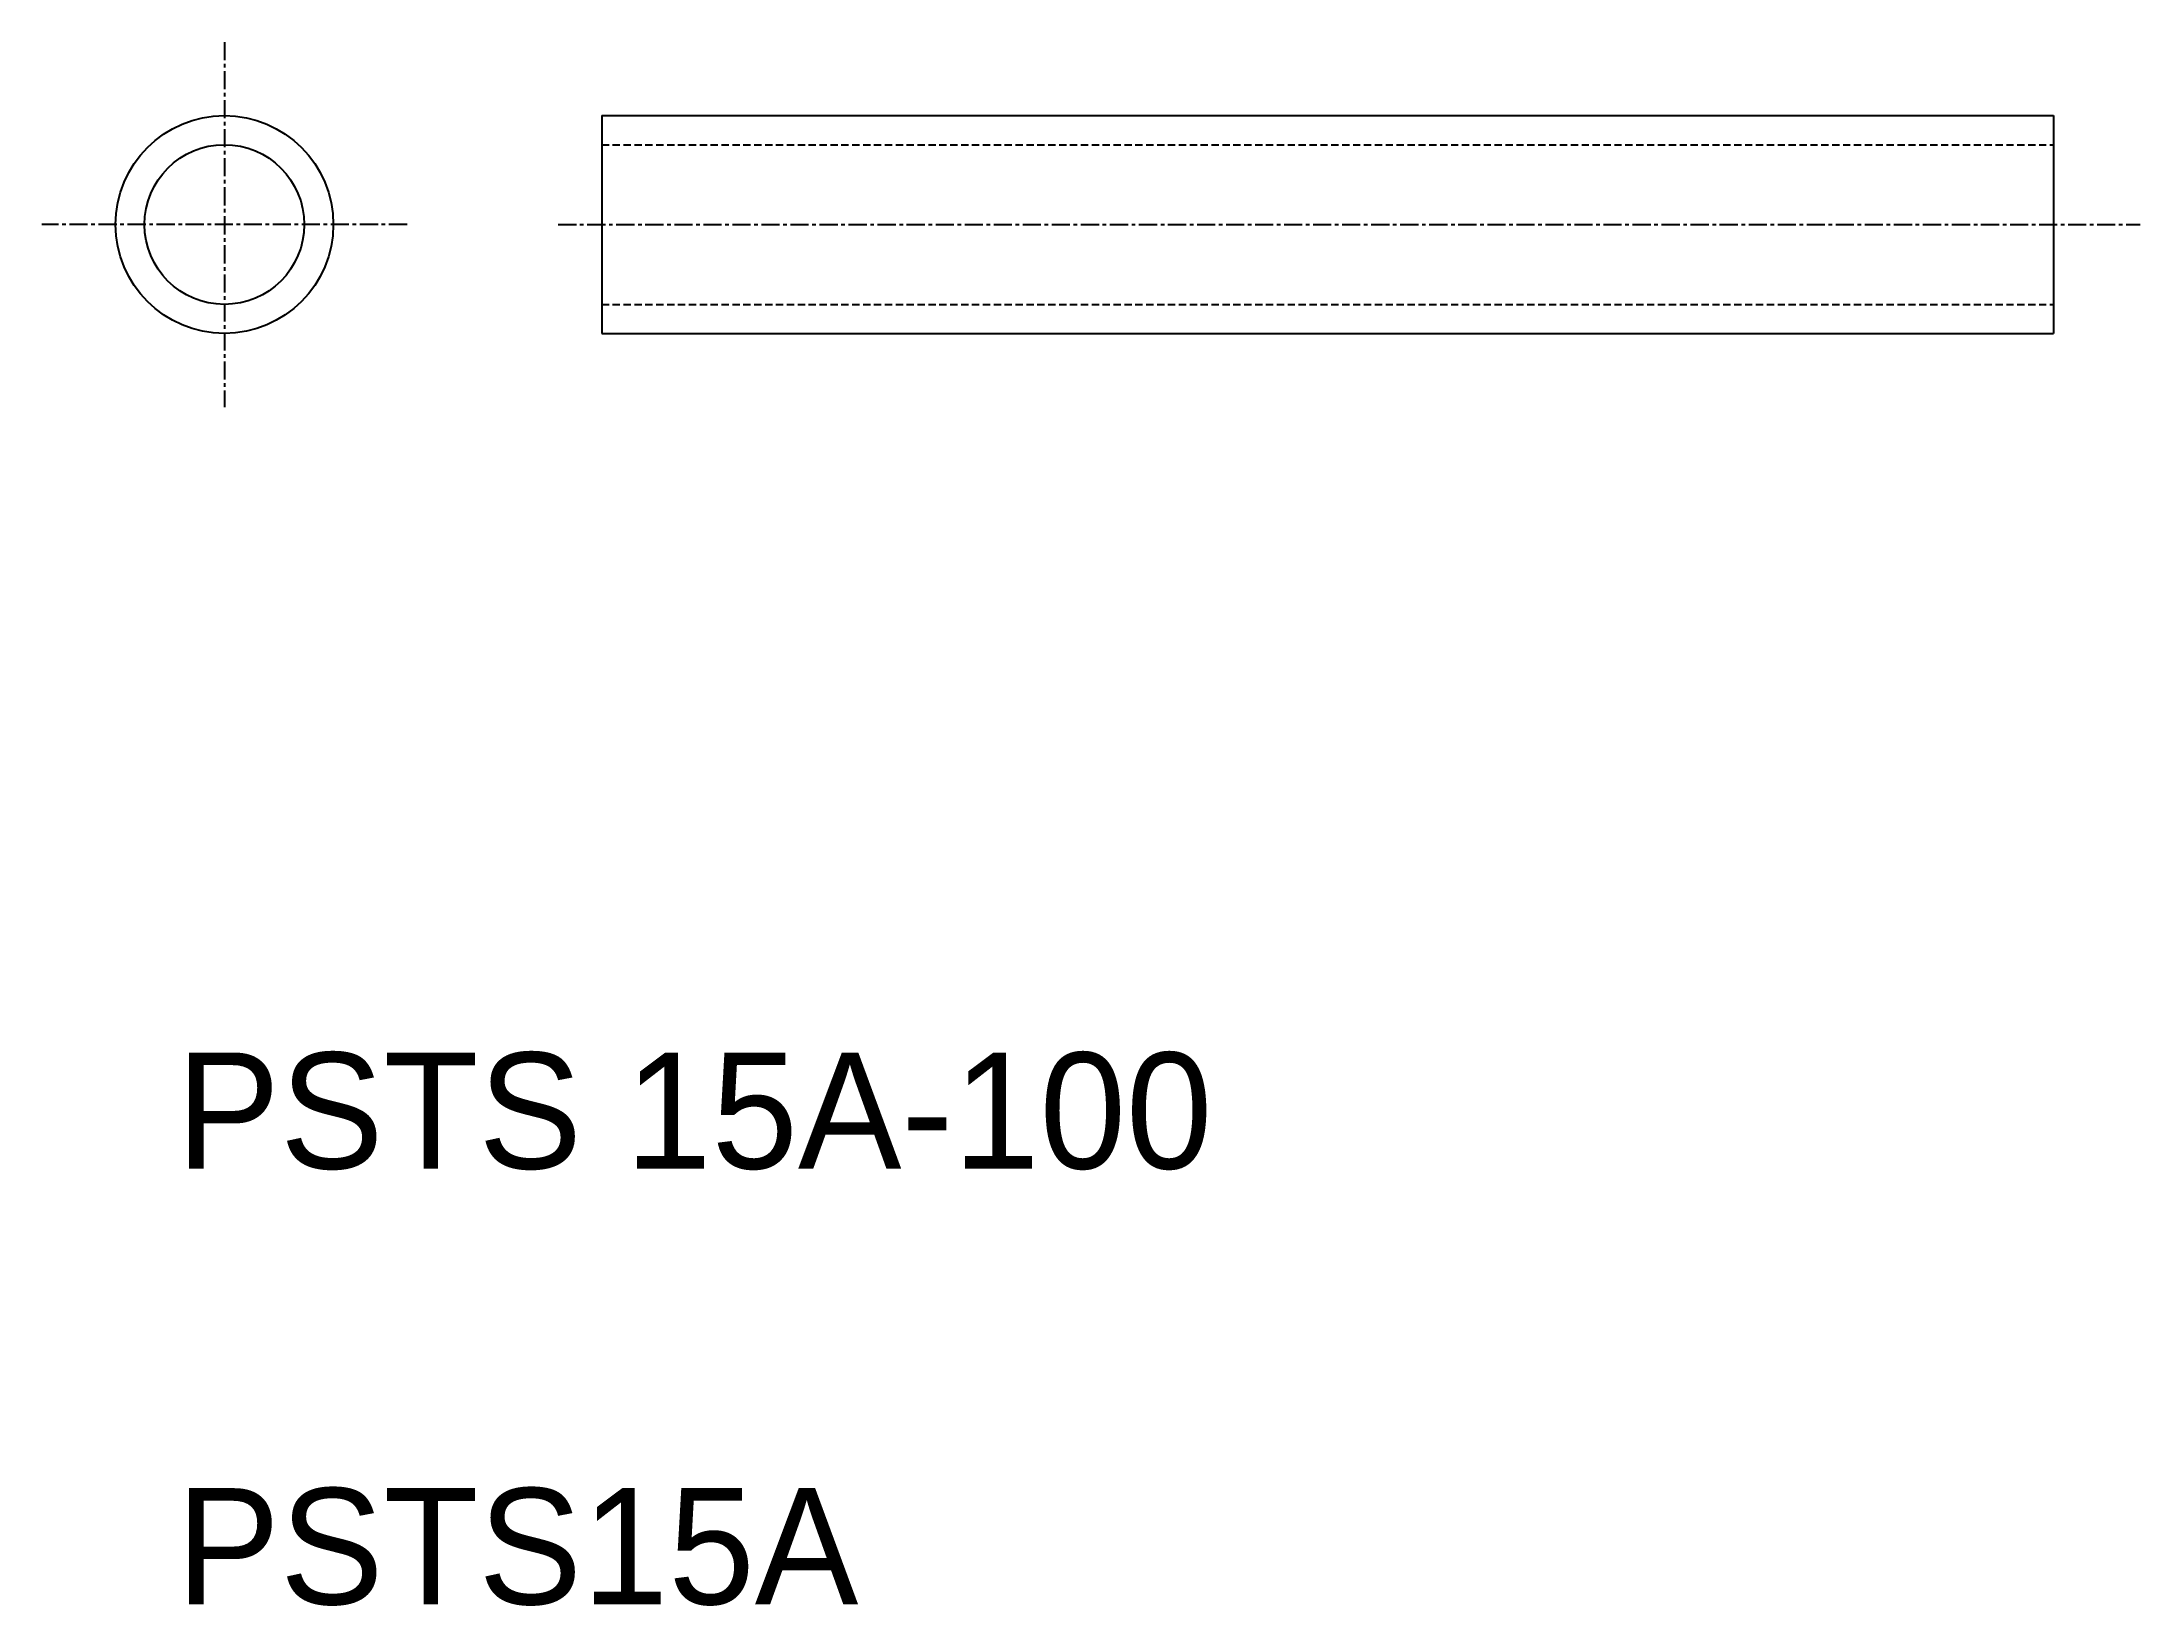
# Model space of a CAD drawing. Extents: x 184 to 329, y 123 to 231.
import ezdxf

# ---------------------------------------------------------------- set-up
doc = ezdxf.new("R2010")
doc.units = 0
doc.linetypes.add('CENTER', pattern=[2, 1.25, -0.25, 0.25, -0.25])
doc.linetypes.add('DASHED', pattern=[0.75, 0.5, -0.25])
doc.layers.get('0').update_dxf_attribs({"linetype": 'CONTINUOUS'})
doc.layers.add('CENTER', color=1, linetype='CENTER')

msp = doc.modelspace()

# ---------------------------------------------------------------- linework, layer by layer
at = {"color": 7, "linetype": 'CONTINUOUS'}
for p, q in [((222.65, 225.65), (322.65, 225.65)), ((222.65, 225.65), (222.65, 210.65)), ((322.65, 225.65), (322.65, 210.65)), ((222.65, 210.65), (322.65, 210.65))]:
    msp.add_line(p, q, dxfattribs=at)
at = {"color": 3, "linetype": 'DASHED'}
for p, q in [((222.65, 223.65), (322.65, 223.65)), ((222.65, 212.65), (322.65, 212.65))]:
    msp.add_line(p, q, dxfattribs=at)
for radius in [7.5, 5.5]:
    msp.add_circle((196.66, 218.15), radius)
at = {"layer": 'CENTER', "color": 1, "linetype": 'CENTER'}
for p, q in [((196.66, 230.72), (196.66, 205.58)), ((209.24, 218.15), (184.09, 218.15)), ((219.65, 218.15), (328.61, 218.15))]:
    msp.add_line(p, q, dxfattribs=at)

# ---------------------------------------------------------------- texts
at = {"color": 7, "linetype": 'CONTINUOUS'}
for s, p in [('PSTS 15A-100', (193.35, 153.13)), ('PSTS15A', (193.35, 123.13))]:
    msp.add_text(s, height=8, dxfattribs=at).set_placement(p)

doc.saveas('drawing.dxf')
